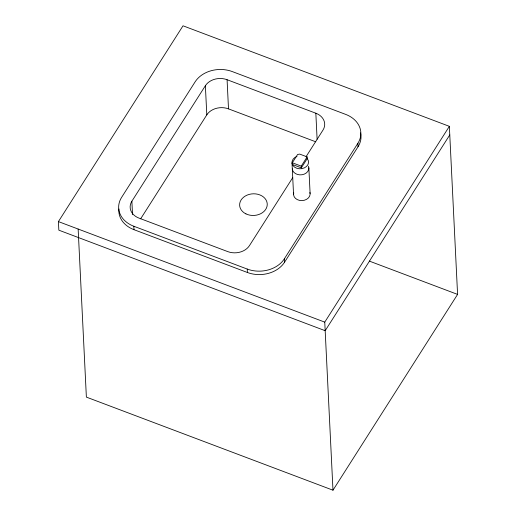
<?xml version="1.0" encoding="UTF-8"?>
<svg xmlns="http://www.w3.org/2000/svg" width="516" height="516" viewBox="0 0 516 516"><rect width="100%" height="100%" fill="white"/><g stroke="black" fill="none" stroke-linecap="round" stroke-linejoin="round"><path stroke-width="0.77" d="M449.778 134.915L325.183 330.704L58.837 230.168L58.418 221.596L183.019 25.8L449.359 126.336L457.582 294.404L332.981 490.2L86.372 397.107L78.148 229.04M132.528 214.617L131.87 201.221L205.374 85.721A16.164 12.668 -2.8 0 1 227.079 79.716L315.837 113.217A16.164 12.668 -2.8 0 1 322.971 130.109L306.111 156.606M140.649 218.823L206.8 114.874L205.374 85.721M307.214 158.612L301.338 167.848L292.404 164.481L292.32 162.766L297.609 154.458L299.731 154.103L307.13 156.896L307.214 158.612A8.295 6.502 -2.8 0 1 304.408 167.861A8.295 6.502 -2.8 0 1 292.862 165.346A8.295 6.502 -2.8 0 1 297.016 156.387M292.707 177.672L249.467 245.61A16.164 12.668 -2.8 0 1 227.762 251.615L139.01 218.113A16.164 12.668 -2.8 0 1 131.87 201.221M301.338 167.848L301.254 166.139L307.13 156.896M284.555 262.218L284.38 258.787L357.885 143.293A27.658 21.672 -2.8 0 0 345.675 114.391L232.265 71.576A27.658 21.672 -2.8 0 0 195.119 81.851L121.621 197.351A27.658 21.672 -2.8 0 0 133.825 226.253L133.999 229.685L247.409 272.493A27.658 21.672 -2.8 0 0 284.555 262.218L358.052 146.725A27.658 21.672 -2.8 0 0 360.542 132.87M332.981 490.2L324.757 322.132L449.359 126.336M206.8 114.874A16.164 12.668 -2.8 0 1 228.504 108.87L315.753 141.803M292.32 162.766L301.254 166.139M369.34 261.096L457.582 294.404M133.825 226.253L247.241 269.062A27.658 21.672 -2.8 0 0 284.38 258.787M58.418 221.596L324.757 322.132M357.885 143.293L358.052 146.725M315.837 113.217L317.108 139.223M308.852 167.861L310.11 193.584M292.004 162.817L293.559 194.622M247.241 269.062L247.409 272.493M227.079 79.716L228.504 108.87M133.999 229.685A27.658 21.672 -2.8 0 1 118.893 208.986M309.903 192.468A8.295 6.502 -2.8 0 1 301.937 200.601A8.295 6.502 -2.8 0 1 293.72 192.926M308.452 166.197A8.295 6.502 -2.8 0 1 302.118 174.737A8.295 6.502 -2.8 0 1 292.301 168.9M245.945 213.876A13.822 10.83 -2.8 0 0 267.236 204.91A13.822 10.83 -2.8 0 0 247.138 195.106A13.822 10.83 -2.8 0 0 245.945 213.876"/></g></svg>
